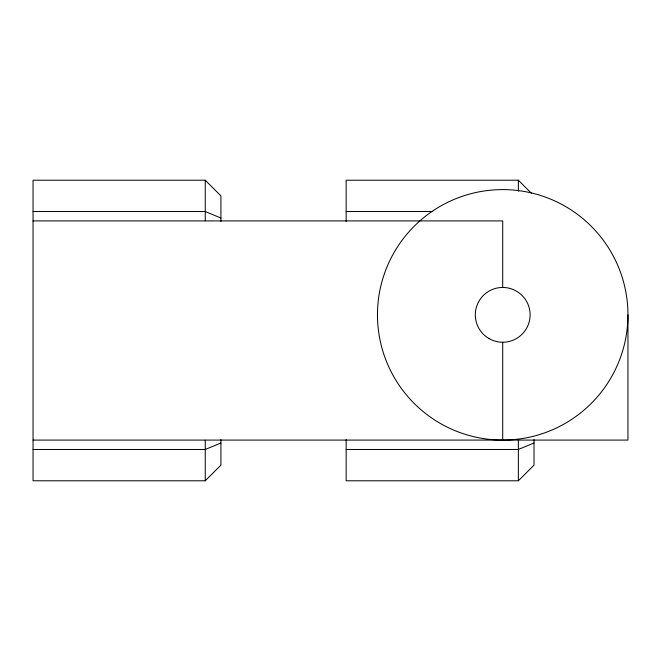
<?xml version="1.0" encoding="UTF-8"?>
<svg xmlns="http://www.w3.org/2000/svg" width="661" height="661" viewBox="0 0 661 661"><rect width="100%" height="100%" fill="white"/><g stroke="black" fill="none" stroke-linecap="round" stroke-linejoin="round"><path stroke-width="0.99" d="M220.914 221.402L220.914 195.863L205.257 180.213L33.05 180.213L33.05 480.787L205.257 480.787L220.914 465.137L220.914 439.598M346.157 439.598L346.157 480.787L518.364 480.787L534.022 465.137L534.022 439.598M220.914 442.994L205.257 449.48L33.05 449.48M534.022 442.994L518.364 449.48L346.157 449.48M531.518 193.367L518.364 180.213L346.157 180.213L346.157 221.402M33.05 211.52L205.257 211.52L220.914 218.006M346.157 211.52L432.773 211.52M33.05 220.914L502.707 220.914L502.707 287.444M33.05 440.086L627.95 440.086L627.95 314.843A125.243 125.243 0 0 0 440.086 206.381A125.243 125.243 0 0 0 440.086 423.304A125.243 125.243 0 0 0 627.95 314.843M518.364 180.213L518.364 191.318M518.364 440.209L518.364 480.787M502.707 342.241L502.707 440.086M205.257 180.213L205.257 220.791M205.257 440.209L205.257 480.787M489.008 338.572A27.398 27.398 0 0 0 530.105 314.843A27.398 27.398 0 0 0 489.008 291.121A27.398 27.398 0 0 0 489.008 338.572"/></g></svg>
